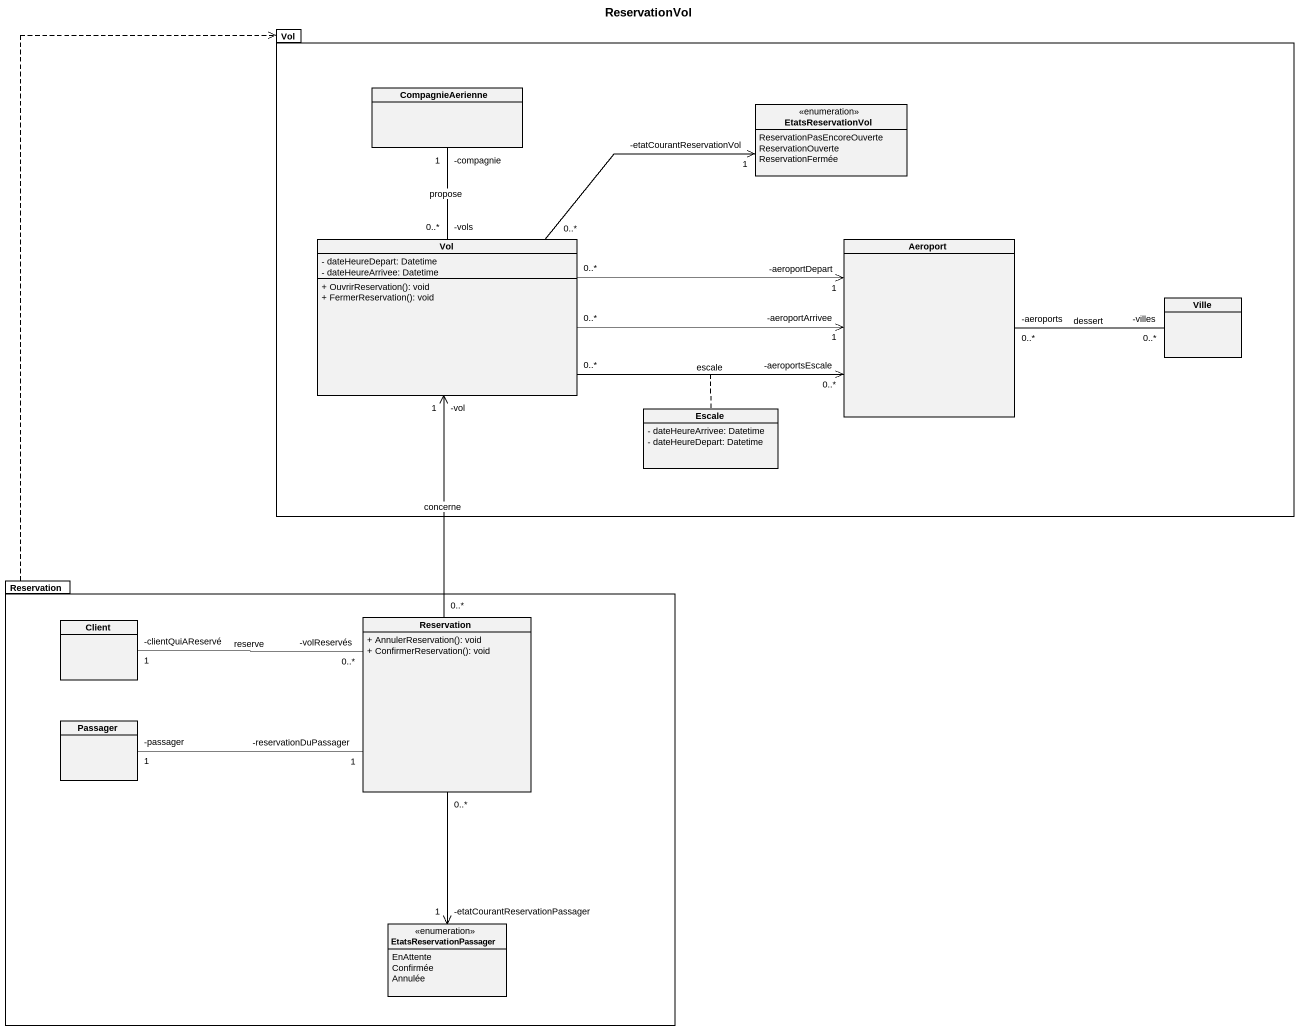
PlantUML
@startuml
title ReservationVol
hide circle
hide empty members
skinparam classAttributeIconSize 0
package Vol {
  class CompagnieAerienne
  enum EtatsReservationVol {
    ReservationPasEncoreOuverte
    ReservationOuverte
    ReservationFermée
  }
  class "Vol" as Vol_2 {
    - dateHeureDepart: Datetime
    - dateHeureArrivee: Datetime
    + OuvrirReservation(): void
    + FermerReservation(): void
  }
  class Aeroport
  class Ville
  class Escale {
    - dateHeureArrivee: Datetime
    - dateHeureDepart: Datetime
  }
}
package Reservation {
  class Client
  class "Reservation" as Reservation_2 {
    + AnnulerReservation(): void
    + ConfirmerReservation(): void
  }
  class Passager
  enum EtatsReservationPassager {
    EnAttente
    Confirmée
    Annulée
  }
}
CompagnieAerienne "-compagnie\n1" -- "-vols\n0..*" Vol_2 : propose
Vol_2 "0..*" -right-> "-etatCourantReservationVol\n1" EtatsReservationVol
Vol_2 "0..*" -right-> "-aeroportsEscale\n0..*" Aeroport : escale
(Vol_2, Aeroport) .. Escale
Vol_2 "0..*" -right-> "-aeroportDepart\n1" Aeroport
Vol_2 "0..*" -right-> "-aeroportArrivee\n1" Aeroport
Vol_2 "-vol\n1" <-- "0..*" Reservation_2 : concerne
Aeroport "-aeroports\n0..*" -right- "-villes\n0..*" Ville : dessert
Reservation .up.> Vol
Client "-clientQuiAReservé\n1" -right- "-volReservés\n0..*" Reservation_2 : reserve
Reservation_2 "0..*" --> "-etatCourantReservationPassager\n1" EtatsReservationPassager
Passager "-passager\n1" -right- "-reservationDuPassager\n1" Reservation_2
@enduml
